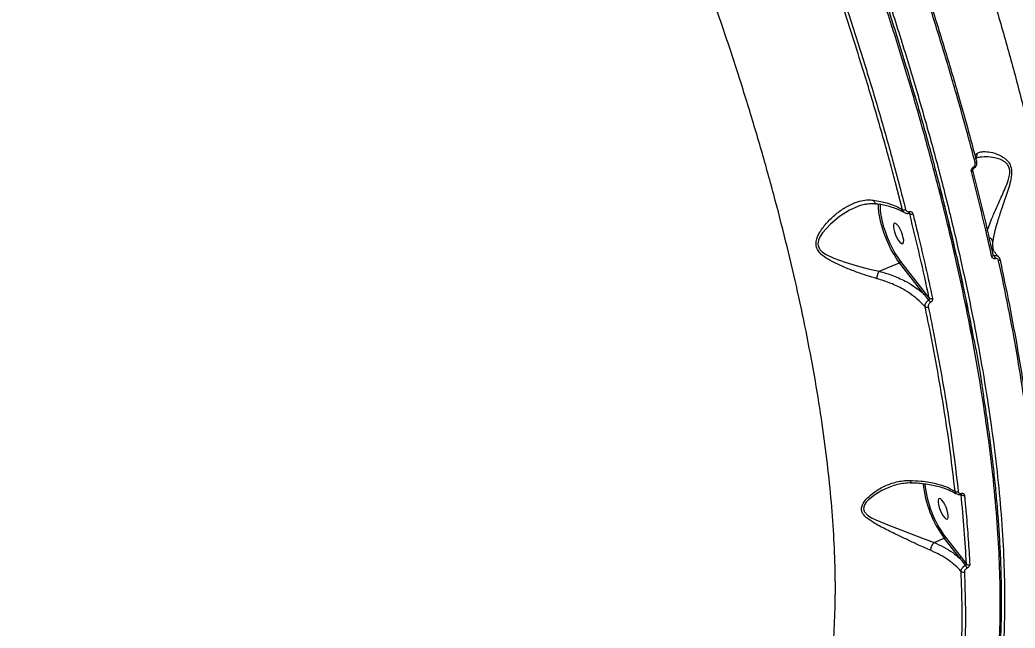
# Model space of a CAD drawing. Header units: millimetres. Extents: x -7151 to 6134, y -5040 to 5562.
# Drawn here: x -2056.8 to -1650.6, y -1349.1 to -1101 of the extents above; entities that cross this region are included whole.
import ezdxf

# ---------------------------------------------------------------- set-up
doc = ezdxf.new("R2010")
doc.units = ezdxf.units.MM
for name, color, linetype in [('DIKOM_ОБЪЕКТ', 7, 'Continuous'), ('DIKOM_РАЗМЕР_ЗОНА', 7, 'Continuous'), ('DIKOM_РАЗМЕР_ОБЪЕКТА', 7, 'Continuous')]:
    doc.layers.add(name, color=color, linetype=linetype)
doc.styles.add('style1', font='arial.ttf', dxfattribs={"width": 0.8})
doc.dimstyles.new('1-50', dxfattribs={"dimtxt": 300, "dimasz": 200, "dimexe": 100, "dimexo": 0, "dimgap": 100, "dimtad": 1, "dimtxsty": 'style1', "dimcen": 200, "dimclrd": 7, "dimclre": 7, "dimclrt": 7, "dimadec": 1, "dimazin": 2, "dimtfac": 1, "dimtmove": 0, "dimatfit": 2, "dimfxl": 0, "dimlwd": 25, "dimlwe": 18, "dimarcsym": 0})

# ---------------------------------------------------------------- blocks, each defined once
blk = doc.blocks.new('*D0')
at = {"layer": 'Defpoints', "color": 0, "transparency": 16777216}
for p in [(4133.55, 168.74), (-4567.47, -1241.13), (4133.55, -4153.12)]:
    blk.add_point(p, dxfattribs=at)
at = {"layer": 'DIKOM_РАЗМЕР_ОБЪЕКТА', "color": 7, "lineweight": 18, "transparency": 16777216}
for p, q in [((4133.55, 168.74), (4133.55, -4253.12)), ((-4567.47, -1241.13), (-4567.47, -4253.12))]:
    blk.add_line(p, q, dxfattribs=at)
at = {"layer": 'DIKOM_РАЗМЕР_ОБЪЕКТА', "color": 7, "lineweight": 25, "transparency": 16777216}
blk.add_line((-4367.47, -4153.12), (3933.55, -4153.12), dxfattribs=at)
at = {"layer": 'DIKOM_РАЗМЕР_ОБЪЕКТА', "color": 7, "transparency": 16777216}
for points in [[(-4367.47, -4119.79), (-4367.47, -4186.45), (-4567.47, -4153.12)], [(3933.55, -4119.79), (3933.55, -4186.45), (4133.55, -4153.12)]]:
    blk.add_solid(points, dxfattribs=at)
at = {"layer": 'DIKOM_РАЗМЕР_ОБЪЕКТА', "color": 7, "transparency": 16777216, "insert": (150.61, -3899.95), "char_height": 300, "attachment_point": 5, "style": 'style1'}
blk.add_mtext('8700', dxfattribs=at)
blk = doc.blocks.new('*D3')
at = {"layer": 'Defpoints', "color": 0, "transparency": 16777216}
for p in [(6133.55, 253.24), (-5802.46, -2467.19), (6133.55, -4939.78)]:
    blk.add_point(p, dxfattribs=at)
at = {"layer": 'DIKOM_РАЗМЕР_ЗОНА', "color": 7, "lineweight": 18, "transparency": 16777216}
for p, q in [((6133.55, 253.24), (6133.55, -5039.78)), ((-5802.46, -2467.19), (-5802.46, -5039.78))]:
    blk.add_line(p, q, dxfattribs=at)
at = {"layer": 'DIKOM_РАЗМЕР_ЗОНА', "color": 7, "lineweight": 25, "transparency": 16777216}
blk.add_line((-5602.46, -4939.78), (5933.55, -4939.78), dxfattribs=at)
at = {"layer": 'DIKOM_РАЗМЕР_ЗОНА', "color": 7, "transparency": 16777216}
for points in [[(-5602.46, -4906.44), (-5602.46, -4973.11), (-5802.46, -4939.78)], [(5933.55, -4906.44), (5933.55, -4973.11), (6133.55, -4939.78)]]:
    blk.add_solid(points, dxfattribs=at)
at = {"layer": 'DIKOM_РАЗМЕР_ЗОНА', "color": 7, "transparency": 16777216, "insert": (186.61, -4686.61), "char_height": 300, "attachment_point": 5, "style": 'style1'}
blk.add_mtext('11950', dxfattribs=at)

msp = doc.modelspace()

# ---------------------------------------------------------------- linework, layer by layer
at = {"layer": 'DIKOM_ОБЪЕКТ', "color": 7, "linetype": 'Continuous', "lineweight": 15}
for p, q in [((-1717.935, -1104.657), (-1720.268, -1097.39)), ((-1667.027, -1156.258), (-1666.176, -1155.525)), ((-1696.528, -1178.457), (-1699.563, -1166.943)), ((-1714.815, -1177.134), (-1715.055, -1177.241)), ((-1693.605, -1180.173), (-1693.933, -1179.922)), ((-1659.686, -1196.768), (-1659.213, -1197.143)), ((-1706.072, -1203.518), (-1697.726, -1200.139)), ((-1687.643, -1212.996), (-1697.726, -1200.139)), ((-1697.312, -1199.6), (-1687.229, -1212.457)), ((-1672.619, -1294.673), (-1672.74, -1294.581)), ((-1683.663, -1314.176), (-1679.499, -1312.49)), ((-1673.027, -1320.743), (-1679.499, -1312.49)), ((-1679.085, -1311.951), (-1672.613, -1320.203)), ((-1672.613, -1320.203), (-1670.447, -1322.989))]:
    msp.add_line(p, q, dxfattribs=at)
at = {"layer": 'DIKOM_ОБЪЕКТ', "color": 7, "linetype": 'Continuous', "lineweight": 15, "flags": 128}
for points in [[(-1667.557, -1161.674), (-1667.557, -1161.674), (-1667.528, -1161.643), (-1667.513, -1161.591), (-1667.512, -1161.519), (-1667.525, -1161.428), (-1667.552, -1161.322), (-1667.591, -1161.202), (-1667.643, -1161.072)], [(-1666.393, -1158.649), (-1666.341, -1158.708), (-1666.324, -1158.777), (-1666.341, -1158.854), (-1666.392, -1158.935), (-1666.475, -1159.019), (-1666.587, -1159.102), (-1666.724, -1159.18), (-1666.882, -1159.252)], [(-1667.866, -1162.402), (-1667.861, -1162.427), (-1667.872, -1162.507), (-1667.919, -1162.592), (-1668.001, -1162.679), (-1668.115, -1162.765), (-1668.256, -1162.847), (-1668.418, -1162.922)], [(-1715.055, -1177.241), (-1718.133, -1178.616), (-1722.243, -1181.234), (-1725.966, -1184.304), (-1729.184, -1187.935), (-1730.105, -1189.37), (-1730.783, -1190.906), (-1731.038, -1192.526), (-1730.992, -1193.016), (-1730.481, -1194.359), (-1730.289, -1194.643), (-1729.133, -1195.809), (-1727.724, -1196.743), (-1724.554, -1198.239), (-1719.879, -1199.902), (-1715.042, -1201.326), (-1710.537, -1202.508), (-1706.083, -1203.523), (-1706.079, -1203.523), (-1706.079, -1203.523)], [(-1697.726, -1200.139), (-1698.864, -1198.563), (-1699.995, -1196.765), (-1701.097, -1194.782), (-1702.144, -1192.659), (-1703.115, -1190.442), (-1703.987, -1188.177), (-1704.743, -1185.915), (-1705.365, -1183.705), (-1705.841, -1181.595), (-1706.16, -1179.629), (-1706.315, -1177.852), (-1706.303, -1176.301), (-1706.28, -1176.019)], [(-1705.593, -1176.088), (-1705.651, -1177.043), (-1705.593, -1178.731), (-1705.354, -1180.646), (-1704.942, -1182.741), (-1704.366, -1184.966), (-1703.64, -1187.267), (-1702.782, -1189.589), (-1701.812, -1191.875), (-1700.754, -1194.07), (-1699.633, -1196.122), (-1698.476, -1197.98), (-1697.312, -1199.6)], [(-1693.785, -1179.236), (-1693.774, -1179.416), (-1693.78, -1179.578), (-1693.803, -1179.715), (-1693.841, -1179.821), (-1693.894, -1179.891), (-1693.951, -1179.922)], [(-1699.683, -1183.913), (-1700.032, -1184.084), (-1700.229, -1184.581), (-1700.259, -1185.364), (-1700.118, -1186.37), (-1699.819, -1187.518), (-1699.386, -1188.714), (-1698.853, -1189.861), (-1698.264, -1190.868), (-1697.667, -1191.651), (-1697.109, -1192.148), (-1696.637, -1192.318), (-1696.289, -1192.148), (-1696.091, -1191.651), (-1696.062, -1190.867), (-1696.202, -1189.861), (-1696.501, -1188.713), (-1696.935, -1187.517), (-1697.467, -1186.37), (-1698.056, -1185.363), (-1698.654, -1184.58), (-1699.211, -1184.083), (-1699.683, -1183.913)], [(-1659.567, -1197.024), (-1659.563, -1197.046), (-1659.57, -1197.139), (-1659.614, -1197.236), (-1659.693, -1197.334), (-1659.805, -1197.428), (-1659.945, -1197.515), (-1660.107, -1197.592)], [(-1659.659, -1196.885), (-1659.593, -1196.96), (-1659.567, -1197.024)], [(-1656.759, -1198.677), (-1656.754, -1198.713), (-1656.767, -1198.805), (-1656.815, -1198.9), (-1656.895, -1198.995), (-1657.004, -1199.086), (-1657.14, -1199.17), (-1657.298, -1199.244)], [(-1702.059, -1291.735), (-1705.008, -1293.005), (-1707.853, -1294.722), (-1710.375, -1296.777), (-1711.313, -1297.807), (-1712.036, -1298.915), (-1712.432, -1300.312), (-1712.118, -1301.617), (-1710.687, -1303.134), (-1709.167, -1304.089), (-1707.471, -1304.93), (-1702.538, -1306.991), (-1697.262, -1308.992), (-1693.013, -1310.617), (-1688.757, -1312.255), (-1686.172, -1313.246), (-1683.67, -1314.179), (-1683.669, -1314.18), (-1683.669, -1314.18)], [(-1672.545, -1294.172), (-1672.559, -1294.291), (-1672.585, -1294.393), (-1672.62, -1294.475), (-1672.666, -1294.535), (-1672.72, -1294.571), (-1672.735, -1294.576)], [(-1681.456, -1296.264), (-1681.805, -1296.435), (-1682.002, -1296.931), (-1682.032, -1297.715), (-1681.891, -1298.721), (-1681.592, -1299.869), (-1681.159, -1301.065), (-1680.625, -1302.212), (-1680.037, -1303.219), (-1679.44, -1304.002), (-1678.882, -1304.499), (-1678.41, -1304.669), (-1678.061, -1304.499), (-1677.864, -1304.002), (-1677.835, -1303.218), (-1677.975, -1302.212), (-1678.274, -1301.064), (-1678.708, -1299.868), (-1679.24, -1298.721), (-1679.829, -1297.714), (-1680.427, -1296.931), (-1680.984, -1296.434), (-1681.456, -1296.264)]]:
    msp.add_lwpolyline(points, dxfattribs=at)
at = {"layer": 'DIKOM_ОБЪЕКТ', "color": 7, "linetype": 'Continuous', "lineweight": 15}
for centre, radius, start, end in [((-1696.015, -1176.795), 1.74, 252.84744, 295.52213), ((-1693.041, -1178.632), 1.64, 249.8789, 296.3038), ((-1660.616, -1198.443), 1.912, 0.74503, 42.81343), ((-1697.928, -1199.556), 0.617, 289.09479, 355.91991), ((-1687.846, -1212.412), 0.618, 289.15487, 355.85982), ((-1686.667, -1216.737), 1.499, 244.73015, 295.42954), ((-1688.785, -1217.736), 3.877, 21.17061, 38.8978), ((-1684.947, -1213.237), 1.456, 242.73716, 296.16745), ((-1643.519, -1285.84), 44.775, 185.4478, 216.52797), ((-1644.053, -1286.055), 43.565, 185.51153, 216.47185), ((-1674.309, -1292.326), 1.26, 230.90855, 294.19568), ((-1671.795, -1293.759), 1.231, 227.96093, 294.65416), ((-1679.701, -1311.907), 0.617, 289.08057, 355.93412), ((-1673.229, -1320.16), 0.617, 289.07619, 355.93851), ((-1674.462, -1326.071), 4.478, 17.32981, 35.83), ((-1669.583, -1322.176), 1.186, 223.24623, 293.80933), ((-1671.751, -1325.113), 1.2, 225.43151, 293.32417)]:
    msp.add_arc(centre, radius, start, end, dxfattribs=at)
for points, knots in [([(-1872.598, -754.612), (-1870.464, -757.4), (-1864.713, -764.911), (-1855.303, -777.895), (-1844.397, -793.729), (-1833.407, -810.535), (-1822.369, -828.28), (-1811.322, -846.927), (-1800.506, -866.065), (-1789.957, -885.617), (-1779.697, -905.498), (-1769.56, -926.032), (-1759.588, -947.175), (-1749.819, -968.866), (-1740.468, -990.629), (-1731.559, -1012.385), (-1723.102, -1034.062), (-1714.961, -1056.011), (-1707.179, -1078.168), (-1699.79, -1100.458), (-1692.958, -1122.391), (-1686.693, -1143.899), (-1680.994, -1164.927), (-1675.767, -1185.817), (-1671.05, -1206.489), (-1666.875, -1226.865), (-1663.332, -1246.495), (-1660.418, -1265.331), (-1658.118, -1283.339), (-1656.393, -1300.815), (-1655.276, -1317.673), (-1654.784, -1333.837), (-1654.923, -1348.31), (-1655.586, -1361.205), (-1656.668, -1372.651), (-1658.209, -1383.395), (-1660.211, -1393.397), (-1662.65, -1402.551), (-1665.513, -1410.817), (-1668.412, -1417.485), (-1670.474, -1421.195), (-1671.313, -1422.706)], [0, 0, 0, 0, 0.0156524, 0.0421682, 0.0687044, 0.0952204, 0.1225064, 0.1498147, 0.1771009, 0.2036165, 0.230153, 0.2566689, 0.2839548, 0.3112631, 0.3385492, 0.365065, 0.3916014, 0.4181172, 0.4454032, 0.4727117, 0.4999976, 0.5265134, 0.5530497, 0.5795656, 0.6068516, 0.6341598, 0.6614461, 0.6879618, 0.714498, 0.7410139, 0.7683, 0.7956082, 0.8228942, 0.8459722, 0.8690773, 0.8921825, 0.9155064, 0.9388306, 0.9615639, 0.9843484, 1, 1, 1, 1]), ([(-1792.226, -797.947), (-1789.351, -802.468), (-1783.598, -811.513), (-1775.007, -825.76), (-1766.472, -840.456), (-1757.902, -855.821), (-1749.32, -871.838), (-1740.75, -888.489), (-1732.332, -905.511), (-1723.816, -923.435), (-1715.245, -942.277), (-1706.661, -962.026), (-1698.36, -982.025), (-1690.38, -1002.182), (-1682.76, -1022.402), (-1675.536, -1042.6), (-1668.729, -1062.743), (-1662.339, -1082.797), (-1656.377, -1102.724), (-1650.87, -1122.43), (-1645.845, -1141.822), (-1641.329, -1160.824), (-1637.335, -1179.394), (-1633.862, -1197.512), (-1630.911, -1215.14), (-1628.496, -1232.197), (-1626.63, -1248.603), (-1625.301, -1264.59), (-1624.553, -1280.068), (-1624.415, -1294.958), (-1624.9, -1308.95), (-1626.028, -1321.954), (-1627.736, -1334.031), (-1629.397, -1341.175), (-1630.227, -1344.746)], [0, 0, 0, 0, 0.02776658, 0.05556643, 0.0833658, 0.11113241, 0.14003739, 0.16898022, 0.19792281, 0.22682785, 0.25863749, 0.29054828, 0.32251016, 0.35447194, 0.38638208, 0.41819128, 0.44989545, 0.48169989, 0.51355548, 0.54541096, 0.57721522, 0.60891885, 0.64054747, 0.67227585, 0.70405522, 0.73583439, 0.76756253, 0.79919073, 0.83259392, 0.86602652, 0.89942941, 0.93294291, 0.96648643, 1, 1, 1, 1]), ([(-1684.204, -1437.08), (-1683.181, -1436.212), (-1680.229, -1433.705), (-1675.957, -1428.209), (-1671.407, -1420.785), (-1667.503, -1412.214), (-1664.198, -1402.648), (-1661.448, -1391.911), (-1659.284, -1379.996), (-1657.73, -1366.915), (-1656.817, -1352.955), (-1656.536, -1338.187), (-1656.859, -1322.694), (-1657.795, -1306.223), (-1659.362, -1288.792), (-1661.574, -1270.438), (-1664.349, -1251.787), (-1667.636, -1232.944), (-1671.38, -1214.01), (-1675.679, -1194.449), (-1680.543, -1174.302), (-1685.969, -1153.62), (-1691.917, -1132.571), (-1698.379, -1111.214), (-1705.338, -1089.613), (-1712.822, -1067.697), (-1720.826, -1045.529), (-1729.337, -1023.182), (-1738.166, -1001.148), (-1747.275, -979.496), (-1756.622, -958.283), (-1766.357, -937.164), (-1776.465, -916.217), (-1786.92, -895.532), (-1796.845, -876.718), (-1803.331, -865.041), (-1806.2, -859.877)], [0, 0, 0, 0, 0.0162166, 0.0468327, 0.0774241, 0.1071518, 0.1369025, 0.1666303, 0.1972217, 0.2278379, 0.2584291, 0.2881571, 0.3179077, 0.3476355, 0.3782269, 0.4088432, 0.4394344, 0.4680918, 0.4967698, 0.5254272, 0.5548554, 0.5843056, 0.6137338, 0.6434616, 0.6732125, 0.7029405, 0.7335316, 0.7641479, 0.7947395, 0.8244674, 0.8542181, 0.8839459, 0.9145374, 0.9451537, 0.9757449, 1, 1, 1, 1]), ([(-1754.969, -1425.703), (-1753.148, -1424.538), (-1749.505, -1422.205), (-1744.638, -1417.35), (-1740.182, -1411.466), (-1736.214, -1404.426), (-1732.748, -1396.255), (-1729.866, -1387.126), (-1727.56, -1377.094), (-1725.818, -1366.232), (-1724.608, -1354.363), (-1723.961, -1341.487), (-1723.89, -1327.623), (-1724.4, -1313.075), (-1725.473, -1297.907), (-1727.085, -1282.198), (-1729.261, -1265.696), (-1732.019, -1248.425), (-1735.362, -1230.429), (-1739.221, -1212.092), (-1743.57, -1193.486), (-1748.377, -1174.683), (-1753.717, -1155.391), (-1759.594, -1135.655), (-1766.002, -1115.537), (-1772.807, -1095.459), (-1779.976, -1075.49), (-1787.473, -1055.693), (-1795.414, -1035.764), (-1803.79, -1015.769), (-1812.583, -995.775), (-1820.972, -977.595), (-1828.847, -961.184), (-1833.733, -951.448), (-1836.179, -946.575)], [0, 0, 0, 0, 0.0311788, 0.062381, 0.0935595, 0.1256441, 0.1577553, 0.1898401, 0.2210203, 0.2522244, 0.2834047, 0.3154899, 0.347601, 0.3796862, 0.410889, 0.4421161, 0.4733189, 0.5054258, 0.5375586, 0.5696654, 0.6009197, 0.6321978, 0.663452, 0.69561, 0.727794, 0.759952, 0.7912842, 0.8226404, 0.8539728, 0.8862088, 0.9184712, 0.9507071, 0.9753306, 1, 1, 1, 1]), ([(-2056.456, -968.823), (-2056.8, -974.624), (-2057.488, -986.232), (-2058.928, -1004.014), (-2060.664, -1022.011), (-2062.749, -1040.451), (-2065.19, -1059.3), (-2067.998, -1078.523), (-2071.129, -1097.811), (-2074.693, -1117.752), (-2078.728, -1138.314), (-2083.265, -1159.441), (-2088.157, -1180.426), (-2093.384, -1201.167), (-2098.921, -1221.569), (-2104.749, -1241.541), (-2110.863, -1261.043), (-2117.247, -1280.051), (-2123.887, -1298.533), (-2130.751, -1316.402), (-2137.807, -1333.574), (-2145.032, -1349.975), (-2152.415, -1365.564), (-2159.941, -1380.331), (-2167.592, -1394.252), (-2175.331, -1407.261), (-2183.125, -1419.298), (-2191.094, -1430.517), (-2199.222, -1440.815), (-2207.485, -1450.118), (-2215.72, -1458.219), (-2223.892, -1465.041), (-2231.988, -1470.689), (-2237.274, -1473.352), (-2239.916, -1474.684)], [0, 0, 0, 0, 0.0277667, 0.0555662, 0.083366, 0.1111324, 0.1400374, 0.1689802, 0.1979227, 0.2268277, 0.2586375, 0.2905482, 0.3225101, 0.3544719, 0.386382, 0.4181913, 0.4498954, 0.4817001, 0.5135556, 0.545411, 0.5772152, 0.6089191, 0.6405475, 0.672276, 0.7040551, 0.7358344, 0.7675626, 0.7991909, 0.832594, 0.8660266, 0.8994295, 0.9329432, 0.9664865, 1, 1, 1, 1]), ([(-1666.882, -1159.252), (-1667.724, -1156.052), (-1670.188, -1146.692), (-1674.58, -1130.983), (-1680.204, -1112.032), (-1686.208, -1092.865), (-1690.533, -1079.964), (-1692.696, -1073.514)], [0, 0, 0, 0, 0.1144546, 0.3347643, 0.5550757, 0.7775369, 1, 1, 1, 1]), ([(-1692.144, -1073.103), (-1690.008, -1079.477), (-1685.735, -1092.225), (-1679.758, -1111.288), (-1674.124, -1130.261), (-1669.707, -1146.057), (-1667.233, -1155.456), (-1666.393, -1158.649)], [0, 0, 0, 0, 0.2203112, 0.4406216, 0.6630835, 0.8855464, 1, 1, 1, 1]), ([(-1705.277, -1088.014), (-1705.213, -1088.2), (-1702.639, -1095.71), (-1697.985, -1110.441), (-1691.47, -1131.834), (-1685.552, -1152.736), (-1682.061, -1166.25), (-1680.314, -1173.017)], [0, 0, 0, 0, 0.0064406, 0.2599062, 0.5125758, 0.7559312, 1, 1, 1, 1]), ([(-1719.059, -1097.115), (-1716.835, -1103.956), (-1712.386, -1117.639), (-1706.238, -1138.051), (-1700.457, -1158.353), (-1696.996, -1171.694), (-1695.265, -1178.365)], [0, 0, 0, 0, 0.2485957, 0.4971931, 0.7485961, 1, 1, 1, 1]), ([(-1699.563, -1166.943), (-1700.283, -1164.185), (-1702.722, -1154.839), (-1707.405, -1138.529), (-1712.793, -1120.511), (-1716.483, -1109.133), (-1717.935, -1104.657)], [0, 0, 0, 0, 0.1356355, 0.4597106, 0.7874464, 1, 1, 1, 1]), ([(-1666.176, -1155.525), (-1666.172, -1155.554), (-1666.127, -1155.845), (-1666.153, -1156.412), (-1666.36, -1157.054), (-1666.63, -1157.332), (-1666.718, -1157.422)], [0, 0, 0, 0, 0.0418188, 0.4197492, 0.8115661, 1, 1, 1, 1]), ([(-1661.925, -1187.054), (-1661.733, -1186.473), (-1661.262, -1185.046), (-1660.042, -1181.925), (-1658.238, -1177.74), (-1656.26, -1173.466), (-1654.594, -1169.713), (-1653.505, -1166.944), (-1652.898, -1164.693), (-1652.706, -1162.966), (-1652.869, -1161.382), (-1653.58, -1160.022), (-1654.58, -1159.059), (-1656.024, -1158.153), (-1658.416, -1157.283), (-1661.616, -1156.786), (-1664.365, -1156.936), (-1665.971, -1157.25), (-1666.473, -1157.504), (-1666.54, -1157.538)], [0, 0, 0, 0, 0.0506654, 0.1244466, 0.2294769, 0.3373641, 0.398158, 0.459868, 0.5003505, 0.5241988, 0.5555276, 0.5909636, 0.6223148, 0.65476, 0.7194649, 0.8238568, 0.9309067, 0.9907848, 1, 1, 1, 1]), ([(-1666.176, -1155.525), (-1665.807, -1155.327), (-1665.068, -1154.929), (-1663.256, -1154.67), (-1660.654, -1154.85), (-1657.63, -1155.785), (-1655.325, -1157.028), (-1653.92, -1158.199), (-1652.925, -1159.403), (-1652.199, -1161.001), (-1651.947, -1162.935), (-1652.083, -1164.88), (-1652.552, -1167.322), (-1653.384, -1170.221), (-1654.77, -1174.26), (-1656.386, -1178.896), (-1657.857, -1183.389), (-1658.84, -1186.965), (-1659.453, -1189.625), (-1659.643, -1190.907), (-1659.733, -1191.512)], [0, 0, 0, 0, 0.0519307, 0.1038886, 0.1951567, 0.2864044, 0.3437038, 0.3731338, 0.402472, 0.4366812, 0.4671103, 0.496976, 0.5269694, 0.5808923, 0.6349542, 0.7265892, 0.8181331, 0.8810577, 0.943892, 1, 1, 1, 1]), ([(-1668.418, -1162.922), (-1668.43, -1162.87), (-1668.477, -1162.659), (-1668.471, -1162.265), (-1668.317, -1161.782), (-1668.039, -1161.354), (-1667.775, -1161.166), (-1667.643, -1161.072)], [0, 0, 0, 0, 0.0796114, 0.3195056, 0.5498551, 0.7748258, 1, 1, 1, 1]), ([(-1667.643, -1161.072), (-1667.512, -1160.979), (-1667.251, -1160.794), (-1666.977, -1160.372), (-1666.828, -1159.896), (-1666.823, -1159.511), (-1666.87, -1159.304), (-1666.882, -1159.252)], [0, 0, 0, 0, 0.2262746, 0.4526943, 0.6823601, 0.9207642, 1, 1, 1, 1]), ([(-1666.393, -1158.649), (-1666.371, -1158.735), (-1666.281, -1159.081), (-1666.271, -1159.726), (-1666.501, -1160.519), (-1666.947, -1161.22), (-1667.381, -1161.528), (-1667.598, -1161.683)], [0, 0, 0, 0, 0.0780474, 0.3139764, 0.5432126, 0.7711441, 1, 1, 1, 1]), ([(-1660.107, -1197.592), (-1660.235, -1197.015), (-1660.874, -1194.13), (-1662.501, -1186.97), (-1665.091, -1176.025), (-1667.309, -1167.292), (-1668.418, -1162.922)], [0, 0, 0, 0, 0.0507711, 0.2538556, 0.6267011, 1, 1, 1, 1]), ([(-1667.95, -1162.298), (-1666.474, -1168.128), (-1663.517, -1179.8), (-1660.946, -1191.186), (-1659.659, -1196.885)], [0, 0, 0, 0, 0.4994482, 1, 1, 1, 1]), ([(-1667.86, -1162.4), (-1667.87, -1162.361), (-1667.891, -1162.281), (-1667.87, -1162.108), (-1667.809, -1161.944), (-1667.719, -1161.807), (-1667.625, -1161.715), (-1667.573, -1161.687), (-1667.555, -1161.678)], [0, 0, 0, 0, 0.20122865, 0.41501756, 0.59812131, 0.75647453, 0.91844765, 1, 1, 1, 1]), ([(-1667.626, -1230.412), (-1667.811, -1229.374), (-1669.137, -1221.946), (-1672.162, -1207.604), (-1676.413, -1188.536), (-1679.628, -1175.834), (-1681.098, -1170.027)], [0, 0, 0, 0, 0.05413, 0.3870793, 0.7197717, 1, 1, 1, 1]), ([(-1667.283, -1231.756), (-1667.449, -1230.85), (-1668.196, -1226.762), (-1669.664, -1219.365), (-1671.687, -1209.575), (-1673.854, -1199.676), (-1676.155, -1189.675), (-1678.248, -1180.93), (-1679.626, -1175.483), (-1680.144, -1173.438)], [0, 0, 0, 0, 0.0485044, 0.2189612, 0.3889999, 0.5587631, 0.7283883, 0.8980102, 1, 1, 1, 1]), ([(-1706.942, -1206.586), (-1708.394, -1206.159), (-1711.337, -1205.292), (-1715.956, -1203.657), (-1720.667, -1201.806), (-1724.913, -1199.865), (-1727.971, -1198.085), (-1729.866, -1196.556), (-1731.122, -1195.11), (-1731.932, -1193.144), (-1731.777, -1191.017), (-1731.093, -1189.118), (-1729.765, -1186.622), (-1727.34, -1183.537), (-1723.802, -1180.185), (-1719.881, -1177.388), (-1716.116, -1175.538), (-1712.614, -1174.575), (-1710.148, -1174.37), (-1708.727, -1174.521), (-1708.341, -1174.562)], [0, 0, 0, 0, 0.0704083, 0.1427069, 0.219562, 0.297968, 0.3555943, 0.3848676, 0.4149688, 0.4491228, 0.4886824, 0.5172659, 0.5465209, 0.6240211, 0.7036997, 0.7828143, 0.8640052, 0.9204701, 0.9784144, 1, 1, 1, 1]), ([(-1714.84, -1177.097), (-1714.27, -1176.882), (-1712.998, -1176.405), (-1711.022, -1176.024), (-1709.076, -1175.858), (-1707.851, -1176), (-1707.313, -1176.062)], [0, 0, 0, 0, 0.2252985, 0.5022459, 0.7815149, 1, 1, 1, 1]), ([(-1708.341, -1174.562), (-1706.483, -1174.889), (-1703.425, -1175.428), (-1699.876, -1176.672), (-1697.814, -1177.652), (-1696.79, -1178.293), (-1696.528, -1178.457)], [0, 0, 0, 0, 0.3957937, 0.6516384, 0.911008, 1, 1, 1, 1]), ([(-1708.341, -1174.562), (-1708.332, -1174.603), (-1708.291, -1174.782), (-1708.157, -1175.177), (-1707.862, -1175.623), (-1707.532, -1175.892), (-1707.325, -1175.886), (-1707.285, -1175.885)], [0, 0, 0, 0, 0.05603889, 0.24534013, 0.58227767, 0.91909013, 1, 1, 1, 1]), ([(-1707.291, -1175.938), (-1706.698, -1176.021), (-1705.188, -1176.231), (-1702.976, -1176.721), (-1700.651, -1177.381), (-1698.578, -1178.164), (-1696.936, -1178.933), (-1696.111, -1179.466), (-1695.786, -1179.676)], [0, 0, 0, 0, 0.1214502, 0.3094771, 0.4983619, 0.6877241, 0.8770613, 1, 1, 1, 1]), ([(-1695.735, -1179.618), (-1695.915, -1179.472), (-1696.284, -1179.174), (-1696.445, -1178.7), (-1696.528, -1178.457)], [0, 0, 0, 0, 0.4876416, 1, 1, 1, 1]), ([(-1695.649, -1179.652), (-1695.611, -1179.684), (-1695.366, -1179.892), (-1694.753, -1180.028), (-1694.216, -1179.954), (-1693.952, -1179.918)], [0, 0, 0, 0, 0.08381588, 0.54932652, 1, 1, 1, 1]), ([(-1695.265, -1178.365), (-1695.212, -1178.51), (-1695.106, -1178.8), (-1694.774, -1179.11), (-1694.358, -1179.279), (-1694.009, -1179.285), (-1693.82, -1179.244), (-1693.785, -1179.236)], [0, 0, 0, 0, 0.2362915, 0.4726484, 0.7092014, 0.9458333, 1, 1, 1, 1]), ([(-1693.953, -1179.926), (-1693.928, -1179.92), (-1693.856, -1179.903), (-1693.796, -1179.918), (-1693.773, -1179.938), (-1693.761, -1179.947)], [0, 0, 0, 0, 0.2176089, 0.620502, 1, 1, 1, 1]), ([(-1693.785, -1179.236), (-1693.75, -1179.228), (-1693.562, -1179.186), (-1693.215, -1179.192), (-1692.801, -1179.36), (-1692.471, -1179.669), (-1692.366, -1179.958), (-1692.314, -1180.103)], [0, 0, 0, 0, 0.0536407, 0.289817, 0.5264062, 0.7630609, 1, 1, 1, 1]), ([(-1693.605, -1180.173), (-1693.624, -1180.122), (-1693.657, -1180.031), (-1693.729, -1179.973), (-1693.76, -1179.946)], [0, 0, 0, 0, 0.5569252, 1, 1, 1, 1]), ([(-1685.615, -1214.532), (-1686.848, -1208.887), (-1689.316, -1197.585), (-1692.174, -1185.981), (-1693.605, -1180.173)], [0, 0, 0, 0, 0.4994471, 1, 1, 1, 1]), ([(-1692.314, -1180.103), (-1692.165, -1180.695), (-1691.424, -1183.657), (-1689.641, -1190.936), (-1687.065, -1201.873), (-1685.225, -1210.319), (-1684.305, -1214.544)], [0, 0, 0, 0, 0.0507653, 0.253849, 0.6266935, 1, 1, 1, 1]), ([(-1659.733, -1191.512), (-1659.743, -1191.471), (-1659.784, -1191.29), (-1659.946, -1190.872), (-1660.364, -1190.334), (-1660.87, -1189.937), (-1661.213, -1189.845), (-1661.286, -1189.825)], [0, 0, 0, 0, 0.05523913, 0.24463985, 0.57745478, 0.91016271, 1, 1, 1, 1]), ([(-1659.733, -1191.512), (-1659.75, -1191.661), (-1659.833, -1192.423), (-1659.853, -1193.295), (-1659.639, -1193.963), (-1659.605, -1194.071)], [0, 0, 0, 0, 0.16949604, 0.86639227, 1, 1, 1, 1]), ([(-1657.402, -1197.535), (-1657.438, -1197.507), (-1657.879, -1197.167), (-1658.465, -1196.472), (-1659.144, -1195.444), (-1659.5, -1194.662), (-1659.564, -1194.182), (-1659.576, -1194.09)], [0, 0, 0, 0, 0.02579585, 0.31231811, 0.60940358, 0.9246194, 1, 1, 1, 1]), ([(-1658.704, -1198.418), (-1658.734, -1198.425), (-1658.916, -1198.466), (-1659.252, -1198.467), (-1659.652, -1198.309), (-1659.966, -1198.013), (-1660.06, -1197.732), (-1660.107, -1197.592)], [0, 0, 0, 0, 0.0479742, 0.2856304, 0.5237137, 0.7618113, 1, 1, 1, 1]), ([(-1659.533, -1197.093), (-1659.533, -1197.093), (-1659.546, -1197.088), (-1659.554, -1197.095), (-1659.564, -1197.03), (-1659.565, -1197.022)], [0, 0, 0, 0, 0.0554997, 0.8894583, 1, 1, 1, 1]), ([(-1659.53, -1197.091), (-1659.525, -1197.096), (-1659.49, -1197.134), (-1659.389, -1197.16), (-1659.283, -1197.16), (-1659.223, -1197.146), (-1659.213, -1197.143)], [0, 0, 0, 0, 0.0699663, 0.4935211, 0.9148965, 1, 1, 1, 1]), ([(-1659.213, -1197.143), (-1659.161, -1197.132), (-1658.853, -1197.065), (-1658.293, -1197.08), (-1657.724, -1197.261), (-1657.5, -1197.501), (-1657.44, -1197.566)], [0, 0, 0, 0, 0.0791389, 0.4673828, 0.8553141, 1, 1, 1, 1]), ([(-1656.772, -1198.68), (-1656.778, -1198.633), (-1656.824, -1198.302), (-1657.038, -1197.875), (-1657.354, -1197.639), (-1657.444, -1197.572)], [0, 0, 0, 0, 0.10684404, 0.74593115, 1, 1, 1, 1]), ([(-1657.298, -1199.244), (-1657.344, -1199.104), (-1657.437, -1198.823), (-1657.752, -1198.527), (-1658.152, -1198.369), (-1658.49, -1198.369), (-1658.673, -1198.411), (-1658.704, -1198.418)], [0, 0, 0, 0, 0.2378681, 0.4756106, 0.713555, 0.9516814, 1, 1, 1, 1]), ([(-1644.718, -1272.002), (-1645.46, -1266.285), (-1646.943, -1254.851), (-1649.859, -1236.888), (-1653.238, -1218.404), (-1655.944, -1205.631), (-1657.298, -1199.244)], [0, 0, 0, 0, 0.2485943, 0.4971894, 0.7485956, 1, 1, 1, 1]), ([(-1656.832, -1198.55), (-1655.497, -1204.851), (-1652.827, -1217.454), (-1649.458, -1235.836), (-1646.531, -1253.834), (-1645.032, -1265.372), (-1644.283, -1271.142)], [0, 0, 0, 0, 0.2485955, 0.4971902, 0.7485947, 1, 1, 1, 1]), ([(-1706.942, -1206.586), (-1706.941, -1206.545), (-1706.933, -1206.288), (-1706.868, -1205.737), (-1706.683, -1204.932), (-1706.41, -1204.133), (-1706.19, -1203.727), (-1706.079, -1203.523)], [0, 0, 0, 0, 0.042898, 0.2680072, 0.5119946, 0.7559822, 1, 1, 1, 1]), ([(-1706.079, -1203.523), (-1706.079, -1203.522), (-1706.077, -1203.52), (-1706.074, -1203.519), (-1706.072, -1203.518)], [0, 0, 0, 0, 0.4100462, 1, 1, 1, 1]), ([(-1706.072, -1203.518), (-1704.097, -1204.103), (-1700.102, -1205.285), (-1695.176, -1207.63), (-1691.102, -1210.148), (-1688.829, -1211.931), (-1687.732, -1212.916), (-1687.643, -1212.996)], [0, 0, 0, 0, 0.2754336, 0.5570774, 0.7677974, 0.9811379, 1, 1, 1, 1]), ([(-1687.306, -1218.093), (-1688.103, -1217.246), (-1689.757, -1215.491), (-1692.783, -1213.082), (-1696.592, -1210.651), (-1701.26, -1208.349), (-1705.034, -1207.178), (-1706.942, -1206.586)], [0, 0, 0, 0, 0.1665404, 0.3455539, 0.526755, 0.7607824, 1, 1, 1, 1]), ([(-1685.768, -1215.301), (-1685.808, -1215.251), (-1686.425, -1214.478), (-1687.054, -1213.713), (-1687.643, -1212.996)], [0, 0, 0, 0, 0.0646794, 1, 1, 1, 1]), ([(-1687.229, -1212.457), (-1686.88, -1212.905), (-1686.342, -1213.594), (-1685.803, -1214.288), (-1685.615, -1214.532)], [0, 0, 0, 0, 0.6494891, 1, 1, 1, 1]), ([(-1687.306, -1218.093), (-1687.316, -1218.013), (-1687.351, -1217.705), (-1687.27, -1217.124), (-1686.945, -1216.402), (-1686.435, -1215.749), (-1685.991, -1215.451), (-1685.768, -1215.301)], [0, 0, 0, 0, 0.0812241, 0.3161679, 0.5446325, 0.7718186, 1, 1, 1, 1]), ([(-1675.104, -1293.304), (-1675.699, -1288.105), (-1676.891, -1277.706), (-1679.267, -1261.387), (-1682.085, -1244.563), (-1684.825, -1230.047), (-1686.677, -1221.124), (-1687.306, -1218.093)], [0, 0, 0, 0, 0.2203113, 0.4406223, 0.6630831, 0.8855462, 1, 1, 1, 1]), ([(-1685.17, -1216.336), (-1685.304, -1216.425), (-1685.572, -1216.605), (-1685.866, -1217.012), (-1686.039, -1217.469), (-1686.067, -1217.84), (-1686.032, -1218.039), (-1686.023, -1218.091)], [0, 0, 0, 0, 0.2256849, 0.4513152, 0.6801322, 0.9175826, 1, 1, 1, 1]), ([(-1686.023, -1218.091), (-1685.393, -1221.129), (-1683.548, -1230.016), (-1680.821, -1244.455), (-1678, -1261.269), (-1675.602, -1277.687), (-1674.396, -1288.213), (-1673.792, -1293.476)], [0, 0, 0, 0, 0.1144536, 0.3347645, 0.5550752, 0.7775383, 1, 1, 1, 1]), ([(-1685.768, -1215.301), (-1685.73, -1215.272), (-1685.687, -1215.238), (-1685.621, -1215.145), (-1685.567, -1215.019), (-1685.548, -1214.817), (-1685.573, -1214.65), (-1685.606, -1214.556), (-1685.615, -1214.532)], [0, 0, 0, 0, 0.1725034, 0.19898, 0.4122542, 0.648424, 0.9085914, 1, 1, 1, 1]), ([(-1684.305, -1214.544), (-1684.296, -1214.597), (-1684.26, -1214.802), (-1684.288, -1215.183), (-1684.466, -1215.649), (-1684.764, -1216.062), (-1685.035, -1216.245), (-1685.17, -1216.336)], [0, 0, 0, 0, 0.0826123, 0.3217307, 0.551265, 0.7755562, 1, 1, 1, 1]), ([(-1667.327, -1231.857), (-1667.326, -1231.862), (-1665.983, -1238.241), (-1664.96, -1244.506), (-1664.062, -1250.555), (-1664.054, -1250.605)], [0, 0, 0, 0, 0.00070426, 0.99169076, 1, 1, 1, 1]), ([(-1683.864, -1437.097), (-1683.757, -1437.01), (-1682.71, -1436.146), (-1680.845, -1434.234), (-1678.274, -1431.339), (-1675.842, -1428.123), (-1673.532, -1424.619), (-1671.349, -1420.82), (-1669.302, -1416.741), (-1667.397, -1412.398), (-1665.643, -1407.805), (-1664.039, -1402.964), (-1662.583, -1397.874), (-1661.276, -1392.536), (-1660.116, -1386.947), (-1659.102, -1381.106), (-1658.234, -1375.013), (-1657.512, -1368.664), (-1656.935, -1362.058), (-1656.505, -1355.195), (-1656.221, -1348.091), (-1656.085, -1340.776), (-1656.098, -1333.275), (-1656.26, -1325.599), (-1656.569, -1317.744), (-1657.026, -1309.707), (-1657.631, -1301.485), (-1658.383, -1293.078), (-1659.282, -1284.481), (-1660.328, -1275.695), (-1661.527, -1266.709), (-1662.726, -1258.45), (-1663.586, -1253.123), (-1663.943, -1250.912)], [0, 0, 0, 0, 0.0037415, 0.0368112, 0.0700051, 0.10336, 0.1369085, 0.1706799, 0.2045929, 0.2383962, 0.2720445, 0.3055729, 0.3390164, 0.3724085, 0.4057847, 0.4391783, 0.4726167, 0.5061363, 0.5397745, 0.5735696, 0.6075109, 0.6413961, 0.675075, 0.7086088, 0.7420349, 0.7753923, 0.8087194, 0.842054, 0.8754232, 0.9088636, 0.9424134, 0.9761108, 1, 1, 1, 1]), ([(-1684.907, -1317.523), (-1685.726, -1317.17), (-1687.381, -1316.457), (-1690.487, -1315.027), (-1694.206, -1313.272), (-1698.785, -1311.079), (-1703.643, -1308.71), (-1707.516, -1306.689), (-1710.095, -1305.042), (-1711.746, -1303.751), (-1712.989, -1302.255), (-1713.378, -1300.497), (-1712.898, -1298.558), (-1711.368, -1296.413), (-1708.989, -1294.267), (-1705.718, -1292.069), (-1701.53, -1290.121), (-1697.226, -1288.995), (-1694.522, -1288.913), (-1693.567, -1288.884)], [0, 0, 0, 0, 0.04433716, 0.08959117, 0.15995341, 0.2324659, 0.32249787, 0.4152138, 0.4503588, 0.4859289, 0.53294254, 0.56642639, 0.59980604, 0.65309902, 0.71026868, 0.76867018, 0.85787678, 0.94979098, 1, 1, 1, 1]), ([(-1702.091, -1291.64), (-1702.059, -1291.626), (-1701.142, -1291.202), (-1699.277, -1290.622), (-1696.564, -1290.013), (-1694.37, -1289.753), (-1693.099, -1289.817), (-1692.719, -1289.837)], [0, 0, 0, 0, 0.0107058, 0.3090611, 0.6005793, 0.8807598, 1, 1, 1, 1]), ([(-1693.567, -1288.884), (-1692.015, -1288.956), (-1689.279, -1289.082), (-1685.693, -1289.579), (-1682.12, -1290.316), (-1678.377, -1291.474), (-1676.203, -1292.69), (-1675.104, -1293.304)], [0, 0, 0, 0, 0.2022726, 0.3564083, 0.5119969, 0.7532531, 1, 1, 1, 1]), ([(-1693.567, -1288.884), (-1693.559, -1288.907), (-1693.472, -1289.135), (-1693.261, -1289.494), (-1692.965, -1289.766), (-1692.775, -1289.753), (-1692.719, -1289.749)], [0, 0, 0, 0, 0.0429139, 0.4303296, 0.832117, 1, 1, 1, 1]), ([(-1692.72, -1289.809), (-1692.531, -1289.813), (-1691.289, -1289.842), (-1689.116, -1290.037), (-1686.228, -1290.396), (-1683.513, -1290.908), (-1680.986, -1291.55), (-1678.673, -1292.313), (-1676.632, -1293.192), (-1675.248, -1293.898), (-1674.642, -1294.325), (-1674.53, -1294.404)], [0, 0, 0, 0, 0.023634, 0.1556751, 0.2892103, 0.4240419, 0.5598922, 0.6963551, 0.8329164, 0.969078, 1, 1, 1, 1]), ([(-1674.458, -1294.319), (-1674.606, -1294.205), (-1674.931, -1293.954), (-1675.043, -1293.533), (-1675.104, -1293.304)], [0, 0, 0, 0, 0.4562567, 1, 1, 1, 1]), ([(-1674.423, -1294.356), (-1674.227, -1294.456), (-1673.818, -1294.665), (-1673.212, -1294.701), (-1672.856, -1294.585), (-1672.741, -1294.548)], [0, 0, 0, 0, 0.38364664, 0.80081623, 1, 1, 1, 1]), ([(-1673.792, -1293.476), (-1673.763, -1293.604), (-1673.703, -1293.861), (-1673.425, -1294.121), (-1673.047, -1294.241), (-1672.731, -1294.219), (-1672.564, -1294.177), (-1672.545, -1294.172)], [0, 0, 0, 0, 0.2487014, 0.4975066, 0.7389881, 0.9703098, 1, 1, 1, 1]), ([(-1672.742, -1294.581), (-1672.719, -1294.575), (-1672.654, -1294.556), (-1672.605, -1294.562), (-1672.607, -1294.561), (-1672.608, -1294.561)], [0, 0, 0, 0, 0.24098222, 0.68341914, 1, 1, 1, 1]), ([(-1672.619, -1294.673), (-1672.611, -1294.639), (-1672.601, -1294.595), (-1672.629, -1294.569), (-1672.636, -1294.562)], [0, 0, 0, 0, 0.7496734, 1, 1, 1, 1]), ([(-1670.447, -1322.989), (-1670.701, -1318.411), (-1671.211, -1309.246), (-1672.15, -1299.534), (-1672.619, -1294.673)], [0, 0, 0, 0, 0.4994467, 1, 1, 1, 1]), ([(-1672.545, -1294.172), (-1672.377, -1294.143), (-1672.052, -1294.089), (-1671.653, -1294.226), (-1671.37, -1294.487), (-1671.311, -1294.747), (-1671.281, -1294.878)], [0, 0, 0, 0, 0.2593411, 0.5022646, 0.7511085, 1, 1, 1, 1]), ([(-1671.281, -1294.878), (-1671.23, -1295.376), (-1670.975, -1297.866), (-1670.4, -1303.949), (-1669.664, -1312.994), (-1669.291, -1319.837), (-1669.104, -1323.261)], [0, 0, 0, 0, 0.05076843, 0.25385436, 0.62669918, 1, 1, 1, 1]), ([(-1684.907, -1317.523), (-1684.91, -1317.49), (-1684.922, -1317.343), (-1684.913, -1316.957), (-1684.799, -1316.302), (-1684.519, -1315.504), (-1684.13, -1314.745), (-1683.822, -1314.368), (-1683.669, -1314.18)], [0, 0, 0, 0, 0.0350316, 0.1552524, 0.3664179, 0.5776526, 0.7888286, 1, 1, 1, 1]), ([(-1683.669, -1314.18), (-1683.668, -1314.179), (-1683.666, -1314.177), (-1683.664, -1314.176), (-1683.663, -1314.176)], [0, 0, 0, 0, 0.63994885, 1, 1, 1, 1]), ([(-1683.663, -1314.176), (-1682.315, -1314.79), (-1679.601, -1316.026), (-1676.034, -1318.243), (-1674.008, -1319.928), (-1673.027, -1320.743)], [0, 0, 0, 0, 0.3372199, 0.6791511, 1, 1, 1, 1]), ([(-1672.593, -1325.968), (-1672.62, -1325.937), (-1673.362, -1325.105), (-1674.962, -1323.522), (-1677.776, -1321.322), (-1681.059, -1319.261), (-1683.619, -1318.105), (-1684.907, -1317.523)], [0, 0, 0, 0, 0.0089009, 0.2417896, 0.4772832, 0.7368307, 1, 1, 1, 1]), ([(-1670.831, -1323.45), (-1671.459, -1322.664), (-1672.185, -1321.756), (-1672.927, -1320.864), (-1673.027, -1320.743)], [0, 0, 0, 0, 0.8649631, 1, 1, 1, 1]), ([(-1672.593, -1325.968), (-1672.595, -1325.927), (-1672.603, -1325.688), (-1672.495, -1325.2), (-1672.116, -1324.527), (-1671.545, -1323.898), (-1671.069, -1323.599), (-1670.831, -1323.45)], [0, 0, 0, 0, 0.0479872, 0.2861356, 0.5242415, 0.762047, 1, 1, 1, 1]), ([(-1670.831, -1323.45), (-1670.781, -1323.422), (-1670.683, -1323.367), (-1670.561, -1323.252), (-1670.477, -1323.129), (-1670.449, -1323.04), (-1670.447, -1322.996), (-1670.447, -1322.989)], [0, 0, 0, 0, 0.2370874, 0.4743311, 0.7125083, 0.9509122, 1, 1, 1, 1]), ([(-1669.104, -1323.261), (-1669.104, -1323.285), (-1669.101, -1323.427), (-1669.17, -1323.715), (-1669.403, -1324.11), (-1669.753, -1324.476), (-1670.042, -1324.65), (-1670.187, -1324.737)], [0, 0, 0, 0, 0.0489542, 0.2870642, 0.5248802, 0.7625372, 1, 1, 1, 1]), ([(-1674.315, -1380.612), (-1673.86, -1376.561), (-1672.951, -1368.459), (-1672.28, -1355.156), (-1672.08, -1341.093), (-1672.422, -1331.009), (-1672.593, -1325.968)], [0, 0, 0, 0, 0.2485948, 0.4971899, 0.7485956, 1, 1, 1, 1]), ([(-1671.276, -1326.215), (-1671.106, -1331.212), (-1670.766, -1341.208), (-1670.955, -1355.265), (-1671.621, -1368.664), (-1672.541, -1376.879), (-1673.001, -1380.987)], [0, 0, 0, 0, 0.2485947, 0.4971912, 0.7485949, 1, 1, 1, 1]), ([(-1670.187, -1324.737), (-1670.332, -1324.824), (-1670.622, -1324.999), (-1670.973, -1325.367), (-1671.209, -1325.763), (-1671.279, -1326.05), (-1671.276, -1326.191), (-1671.276, -1326.215)], [0, 0, 0, 0, 0.2376725, 0.4754517, 0.7137264, 0.9520882, 1, 1, 1, 1])]:
    msp.add_open_spline(points, degree=3, knots=knots, dxfattribs=at)

# ---------------------------------------------------------------- dimensions: what is measured, and where the dimension line sits
at = {"layer": 'DIKOM_РАЗМЕР_ЗОНА'}
dim = msp.add_linear_dim(base=(6133.546, -4939.778), p1=(-5802.455, -2467.185), p2=(6133.546, 253.243), text='11950', dimstyle='1-50', dxfattribs=at)
dim.commit()
dim.dimension.update_dxf_attribs({"geometry": '*D3', "text_midpoint": (186.606, -4939.778), "dimtype": 160})
at = {"layer": 'DIKOM_РАЗМЕР_ОБЪЕКТА'}
dim = msp.add_linear_dim(base=(4133.546, -4153.121), p1=(-4567.472, -1241.128), p2=(4133.546, 168.743), text='8700', dimstyle='1-50', dxfattribs=at)
dim.commit()
dim.dimension.update_dxf_attribs({"geometry": '*D0', "text_midpoint": (150.606, -4153.121), "dimtype": 160})

doc.saveas('drawing.dxf')
